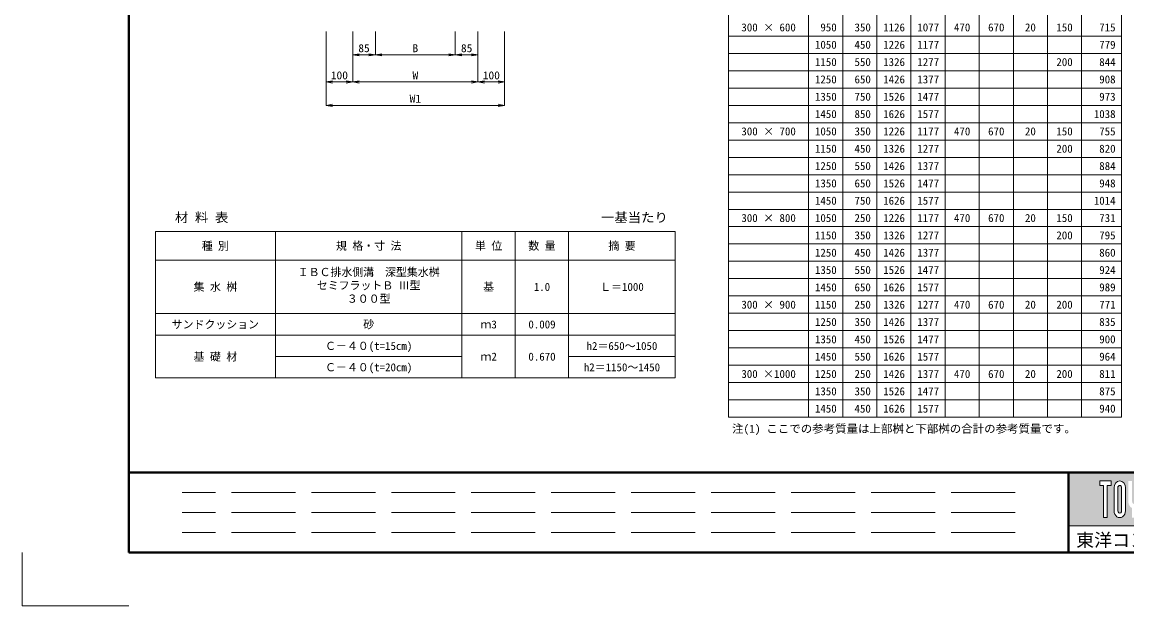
# Model space of a CAD drawing. Units: millimetres at full size. Extents: x 171976 to 209231, y 872007 to 885239.
# Drawn here: x 181594 to 185738, y 872007 to 874197 of the extents above; entities that cross this region are included whole.
import ezdxf
from ezdxf.enums import TextEntityAlignment as Align

# ---------------------------------------------------------------- set-up
doc = ezdxf.new("R2010")
doc.units = ezdxf.units.MM
doc.header["$LTSCALE"] = 40
doc.linetypes.add('DASHED', pattern=[7.5, 6, -1.5])
for name, color, linetype, lineweight in [('Defpoints_3', 8, 'Continuous', 0), ('図枠', 7, 'Continuous', 5), ('寸法線', 7, 'Continuous', 13), ('寸法表', 30, 'Continuous', 13), ('補助線', 8, 'Continuous', 5)]:
    doc.layers.add(name, color=color, linetype=linetype, lineweight=lineweight)
doc.layers.add('文字', color=7, linetype='Continuous')
doc.styles.add('ＭＳ ゴシック', font='')
doc.styles.add('ＭＳ 明朝', font='')
doc.styles.get('ＭＳ ゴシック').set_extended_font_data('MS Gothic')
doc.styles.get('ＭＳ 明朝').set_extended_font_data('MS Mincho')

# ---------------------------------------------------------------- blocks, each defined once
blk = doc.blocks.new('open_arrow')
at = {"color": 0, "linetype": 'Continuous', "lineweight": -2}
blk.add_lwpolyline([(7.5, 1.25), (0, 0), (7.5, -1.25)], dxfattribs=at)

msp = doc.modelspace()

# ---------------------------------------------------------------- hatches: boundary and pattern name
at = {"layer": '図枠'}
h = msp.add_hatch(color=256, dxfattribs=at)
h.paths.add_polyline_path([(185519.36, 872507.22), (185519.36, 872307.22), (185974.67, 872307.22), (186074.67, 872507.22)])
edge = h.paths.add_edge_path(flags=16)
edge.add_ellipse((185848.81, 872383.38), major_axis=(80.81, 45.23), ratio=0.3471473, start_angle=-144.31122, end_angle=72.1899, ccw=False)
edge.add_ellipse((185818.88, 872363.85), major_axis=(0, 27.5), ratio=0.8463542, start_angle=-160.70346, end_angle=-90)
edge.add_line((185842.16, 872363.85), (185842.16, 872416.28))
edge = h.paths.add_edge_path(flags=16)
edge.add_ellipse((185818.88, 872450.58), major_axis=(0, 25.38), ratio=0.8463542, start_angle=-90, end_angle=90, ccw=False)
edge.add_line((185840.37, 872450.58), (185840.37, 872363.85))
edge.add_ellipse((185818.88, 872363.85), major_axis=(0, 25.38), ratio=0.8463542, start_angle=90, end_angle=-90, ccw=False)
edge.add_line((185797.4, 872363.85), (185797.4, 872450.58))
edge = h.paths.add_edge_path(flags=16)
edge.add_line((185826.04, 872450.58), (185826.04, 872363.85))
edge.add_ellipse((185818.88, 872363.85), major_axis=(0, 8.46), ratio=0.8463542, start_angle=90, end_angle=-90, ccw=False)
edge.add_line((185811.72, 872363.85), (185811.72, 872450.58))
edge.add_ellipse((185818.88, 872450.58), major_axis=(0, 8.46), ratio=0.8463542, start_angle=-90, end_angle=90, ccw=False)
edge = h.paths.add_edge_path(flags=16)
edge.add_line((185824.25, 872406.25), (185824.25, 872363.85))
edge.add_ellipse((185818.88, 872363.85), major_axis=(0, 6.35), ratio=0.8463542, start_angle=90, end_angle=-90, ccw=False)
edge.add_line((185813.51, 872363.85), (185813.51, 872399.31))
edge.add_ellipse((185848.81, 872383.38), major_axis=(80.81, 45.23), ratio=0.3471473, start_angle=107.79174, end_angle=126.47132, ccw=False)
edge = h.paths.add_edge_path(flags=16)
edge.add_ellipse((185765.17, 872398.23), major_axis=(0, 25.38), ratio=0.8463542, start_angle=-163.34117, end_angle=-90, ccw=False)
edge.add_line((185772.33, 872374.3), (185772.33, 872338.47))
edge.add_line((185772.33, 872338.47), (185758.01, 872338.47))
edge.add_line((185758.01, 872338.47), (185758.01, 872374.3))
edge.add_ellipse((185765.17, 872398.23), major_axis=(0, 25.38), ratio=0.8463542, start_angle=90, end_angle=163.34117, ccw=False)
edge.add_line((185743.69, 872398.23), (185743.69, 872475.97))
edge.add_line((185743.69, 872475.97), (185758.01, 872475.97))
edge.add_line((185758.01, 872475.97), (185758.01, 872398.23))
edge.add_ellipse((185765.17, 872398.23), major_axis=(0, 8.46), ratio=0.8463542, start_angle=90, end_angle=-90)
edge.add_line((185772.33, 872398.23), (185772.33, 872475.97))
edge.add_line((185772.33, 872475.97), (185786.66, 872475.97))
edge.add_line((185786.66, 872475.97), (185786.66, 872398.23))
edge = h.paths.add_edge_path(flags=16)
edge.add_line((185795.61, 872385.75), (185795.61, 872363.85))
edge.add_ellipse((185818.88, 872363.85), major_axis=(0, 27.5), ratio=0.8463542, start_angle=90, end_angle=-171.54427)
edge.add_ellipse((185848.81, 872383.38), major_axis=(80.81, 45.23), ratio=0.3471473, start_angle=-178.64954, end_angle=-148.29244, ccw=False)
edge.add_line((185769.25, 872336.35), (185774.12, 872336.35))
edge.add_line((185774.12, 872336.35), (185774.12, 872363.17))
edge.add_ellipse((185848.81, 872383.38), major_axis=(80.81, 45.23), ratio=0.3471473, start_angle=148.21912, end_angle=165.90812, ccw=False)
edge = h.paths.add_edge_path(flags=16)
edge.add_ellipse((185711.46, 872450.58), major_axis=(0, 25.38), ratio=0.8463542, start_angle=-90, end_angle=90, ccw=False)
edge.add_line((185732.95, 872450.58), (185732.95, 872363.85))
edge.add_ellipse((185711.46, 872363.85), major_axis=(0, 25.38), ratio=0.8463542, start_angle=90, end_angle=-90, ccw=False)
edge.add_line((185689.98, 872363.85), (185689.98, 872450.58))
edge = h.paths.add_edge_path(flags=16)
edge.add_line((185718.62, 872450.58), (185718.62, 872363.85))
edge.add_ellipse((185711.46, 872363.85), major_axis=(0, 8.46), ratio=0.8463542, start_angle=90, end_angle=-90, ccw=False)
edge.add_line((185704.3, 872363.85), (185704.3, 872450.58))
edge.add_ellipse((185711.46, 872450.58), major_axis=(0, 8.46), ratio=0.8463542, start_angle=-90, end_angle=90, ccw=False)
h.paths.add_polyline_path([(185679.23, 872475.97), (185679.23, 872459.05), (185664.91, 872459.05), (185664.91, 872338.47), (185650.59, 872338.47), (185650.59, 872459.05), (185636.27, 872459.05), (185636.27, 872475.97)], flags=16)

# ---------------------------------------------------------------- linework, layer by layer
at = {"layer": 'Defpoints_3'}
for p, q in [((184244.36, 874144.76), (184544.36, 874144.76)), ((185056.36, 874144.76), (185568.36, 874144.76)), ((184244.36, 874079.76), (184544.36, 874079.76)), ((185056.36, 874079.76), (185440.36, 874079.76)), ((184244.36, 874014.76), (184544.36, 874014.76)), ((185056.36, 874014.76), (185568.36, 874014.76)), ((184244.36, 873949.76), (184544.36, 873949.76)), ((185056.36, 873949.76), (185568.36, 873949.76)), ((184244.36, 873884.76), (184544.36, 873884.76)), ((185056.36, 873884.76), (185568.36, 873884.76)), ((184244.36, 873754.76), (184544.36, 873754.76)), ((185056.36, 873754.76), (185440.36, 873754.76)), ((184244.36, 873689.76), (184544.36, 873689.76)), ((185056.36, 873689.76), (185568.36, 873689.76)), ((184244.36, 873624.76), (184544.36, 873624.76)), ((185056.36, 873624.76), (185568.36, 873624.76)), ((184244.36, 873559.76), (184544.36, 873559.76)), ((185056.36, 873559.76), (185568.36, 873559.76)), ((184244.36, 873429.76), (184544.36, 873429.76)), ((185056.36, 873429.76), (185440.36, 873429.76)), ((184244.36, 873364.76), (184544.36, 873364.76)), ((185056.36, 873364.76), (185568.36, 873364.76)), ((184244.36, 873299.76), (184544.36, 873299.76)), ((185056.36, 873299.76), (185568.36, 873299.76)), ((184244.36, 873234.76), (184544.36, 873234.76)), ((185056.36, 873234.76), (185568.36, 873234.76)), ((184244.36, 873104.76), (184544.36, 873104.76)), ((185056.36, 873104.76), (185568.36, 873104.76)), ((184244.36, 873039.76), (184544.36, 873039.76)), ((185056.36, 873039.76), (185568.36, 873039.76)), ((184244.36, 872974.76), (184544.36, 872974.76)), ((185056.36, 872974.76), (185568.36, 872974.76)), ((184244.36, 872844.76), (184544.36, 872844.76)), ((185056.36, 872844.76), (185568.36, 872844.76)), ((184244.36, 872779.76), (184544.36, 872779.76)), ((185056.36, 872779.76), (185568.36, 872779.76))]:
    msp.add_line(p, q, dxfattribs=at)
at = {"layer": 'Defpoints_3', "color": 7, "lineweight": 13}
for p, q in [((181594.36, 872207.22), (181594.36, 872007.22)), ((181594.36, 872007.22), (181994.36, 872007.22))]:
    msp.add_line(p, q, dxfattribs=at)
at = {"layer": '図枠', "lineweight": 40}
for p, q in [((181994.36, 872207.22), (181994.36, 877747.22)), ((181994.36, 872507.22), (189794.36, 872507.22)), ((185519.36, 872207.22), (185519.36, 872507.22)), ((181994.36, 872207.22), (189794.36, 872207.22))]:
    msp.add_line(p, q, dxfattribs=at)
at = {"layer": '図枠'}
for p, q in [((185519.36, 872507.22), (186074.67, 872507.22)), ((185636.27, 872475.97), (185636.27, 872459.05)), ((185636.27, 872475.97), (185679.23, 872475.97)), ((185679.23, 872475.97), (185679.23, 872459.05)), ((185650.59, 872459.05), (185636.27, 872459.05)), ((185650.59, 872459.05), (185650.59, 872338.47)), ((185664.91, 872459.05), (185664.91, 872338.47)), ((185679.23, 872459.05), (185664.91, 872459.05)), ((185689.98, 872450.58), (185689.98, 872363.85)), ((185704.3, 872363.85), (185704.3, 872450.58)), ((185718.62, 872450.58), (185718.62, 872363.85)), ((185732.95, 872363.85), (185732.95, 872450.58)), ((185519.36, 872307.22), (185974.67, 872307.22)), ((185664.91, 872338.47), (185650.59, 872338.47))]:
    msp.add_line(p, q, dxfattribs=at)
at = {"layer": '図枠', "linetype": 'DASHED', "lineweight": 9}
for p, q in [((185319.36, 872432.22), (182194.36, 872432.22)), ((185319.36, 872357.22), (182194.36, 872357.22)), ((185319.36, 872282.22), (182194.36, 872282.22))]:
    msp.add_line(p, q, dxfattribs=at)
at = {"layer": '図枠'}
for centre, major_axis, start_param, end_param in [((185711.46, 872450.58), (0, 25.38), 4.712389, 7.8539816), ((185711.46, 872450.58), (0, 8.46), 4.712389, 7.8539816), ((185711.46, 872363.85), (0, 25.38), 1.5707963, 4.712389), ((185711.46, 872363.85), (0, 8.46), 1.5707963, 4.712389)]:
    msp.add_ellipse(centre, major_axis=major_axis, ratio=0.846354, start_param=start_param, end_param=end_param, dxfattribs=at)
at = {"layer": '寸法線'}
for p, q in [((182734.36, 874162.29), (182734.36, 873972.45)), ((182734.36, 874162.29), (182734.36, 873884.88)), ((182834.36, 874162.29), (182834.36, 874074.22)), ((182834.36, 874162.29), (182834.36, 873972.45)), ((182834.36, 874162.29), (182834.36, 873972.45)), ((182919.36, 874162.29), (182919.36, 874074.22)), ((182919.36, 874162.29), (182919.36, 874074.22)), ((183219.36, 874162.29), (183219.36, 874074.22)), ((183219.36, 874162.29), (183219.36, 874074.22)), ((183304.36, 874162.29), (183304.36, 874074.22)), ((183304.36, 874162.29), (183304.36, 873972.45)), ((183304.36, 874162.29), (183304.36, 873972.45)), ((183404.36, 874162.29), (183404.36, 873972.45)), ((183404.36, 874162.29), (183404.36, 873884.88)), ((182919.36, 874074.22), (182834.36, 874074.22)), ((182919.36, 874074.22), (183219.36, 874074.22)), ((183219.36, 874074.22), (183304.36, 874074.22)), ((182834.36, 873972.45), (182734.36, 873972.45)), ((182834.36, 873972.45), (183304.36, 873972.45)), ((183304.36, 873972.45), (183404.36, 873972.45)), ((182734.36, 873884.88), (183404.36, 873884.88))]:
    msp.add_line(p, q, dxfattribs=at)
at = {"layer": '寸法表'}
for p, q in [((184244.36, 876030.08), (184244.36, 872714.76)), ((184672.36, 876030.08), (184672.36, 872714.76)), ((185568.36, 876030.08), (185568.36, 872714.76)), ((185718.36, 876030.08), (185718.36, 872714.76)), ((184544.36, 875895.42), (184544.36, 872714.76)), ((184800.36, 875895.42), (184800.36, 872714.76)), ((184928.36, 875895.42), (184928.36, 872714.76)), ((185056.36, 875895.42), (185056.36, 872714.76)), ((185184.36, 875895.42), (185184.36, 872714.76)), ((185312.36, 875895.42), (185312.36, 872714.76)), ((185440.36, 875895.42), (185440.36, 872714.76)), ((184544.36, 874144.76), (185056.36, 874144.76)), ((185568.36, 874144.76), (185718.36, 874144.76)), ((184544.36, 874079.76), (185056.36, 874079.76)), ((185440.36, 874079.76), (185718.36, 874079.76)), ((184544.36, 874014.76), (185056.36, 874014.76)), ((185568.36, 874014.76), (185718.36, 874014.76)), ((184544.36, 873949.76), (185056.36, 873949.76)), ((185568.36, 873949.76), (185718.36, 873949.76)), ((184544.36, 873884.76), (185056.36, 873884.76)), ((185568.36, 873884.76), (185718.36, 873884.76)), ((184244.36, 873819.76), (185718.36, 873819.76)), ((184544.36, 873754.76), (185056.36, 873754.76)), ((185440.36, 873754.76), (185718.36, 873754.76)), ((184544.36, 873689.76), (185056.36, 873689.76)), ((185568.36, 873689.76), (185718.36, 873689.76)), ((184544.36, 873624.76), (185056.36, 873624.76)), ((185568.36, 873624.76), (185718.36, 873624.76)), ((184544.36, 873559.76), (185056.36, 873559.76)), ((185568.36, 873559.76), (185718.36, 873559.76)), ((184244.36, 873494.76), (185718.36, 873494.76)), ((184544.36, 873429.76), (185056.36, 873429.76)), ((185440.36, 873429.76), (185718.36, 873429.76)), ((182094.36, 873411.84), (184044.36, 873411.84)), ((182094.36, 873411.84), (182094.36, 872862.24)), ((182544.36, 873411.84), (182544.36, 872862.24)), ((183244.36, 873411.84), (183244.36, 872862.24)), ((183444.36, 873411.84), (183444.36, 872862.24)), ((183644.36, 873411.84), (183644.36, 872862.24)), ((184044.36, 873411.84), (184044.36, 872862.24)), ((184544.36, 873364.76), (185056.36, 873364.76)), ((185568.36, 873364.76), (185718.36, 873364.76)), ((182094.36, 873303.84), (184044.36, 873303.84)), ((184544.36, 873299.76), (185056.36, 873299.76)), ((185568.36, 873299.76), (185718.36, 873299.76)), ((184544.36, 873234.76), (185056.36, 873234.76)), ((185568.36, 873234.76), (185718.36, 873234.76)), ((184244.36, 873169.76), (185718.36, 873169.76)), ((182094.36, 873103.84), (184044.36, 873103.84)), ((184544.36, 873104.76), (185056.36, 873104.76)), ((185568.36, 873104.76), (185718.36, 873104.76)), ((182094.36, 873022.24), (184044.36, 873022.24)), ((184544.36, 873039.76), (185056.36, 873039.76)), ((185568.36, 873039.76), (185718.36, 873039.76)), ((184544.36, 872974.76), (185056.36, 872974.76)), ((185568.36, 872974.76), (185718.36, 872974.76)), ((182544.36, 872942.24), (183244.36, 872942.24)), ((183644.36, 872942.24), (184044.36, 872942.24)), ((184244.36, 872909.76), (185718.36, 872909.76)), ((182094.36, 872862.24), (184044.36, 872862.24)), ((184544.36, 872844.76), (185056.36, 872844.76)), ((185568.36, 872844.76), (185718.36, 872844.76)), ((184544.36, 872779.76), (185056.36, 872779.76)), ((185568.36, 872779.76), (185718.36, 872779.76)), ((184244.36, 872714.76), (185718.36, 872714.76))]:
    msp.add_line(p, q, dxfattribs=at)
at = {"layer": '補助線', "lineweight": 13}
msp.add_line((185519.36, 872307.22), (186519.36, 872307.22), dxfattribs=at)

# ---------------------------------------------------------------- block references
at = {"layer": '寸法線', "xscale": 3.2, "yscale": 3.2}
for p in [(182834.36, 874074.22), (182919.36, 874074.22), (183219.36, 874074.22), (182734.36, 873972.45), (182834.36, 873972.45), (183304.36, 873972.45), (182734.36, 873884.88)]:
    msp.add_blockref('open_arrow', p, dxfattribs=at)
at = {"layer": '寸法線', "xscale": 3.2, "yscale": 3.2, "rotation": 180}
for p in [(182919.36, 874074.22), (183219.36, 874074.22), (183304.36, 874074.22), (182834.36, 873972.45), (183304.36, 873972.45), (183404.36, 873972.45), (183404.36, 873884.88)]:
    msp.add_blockref('open_arrow', p, dxfattribs=at)

# ---------------------------------------------------------------- texts
at = {"layer": '図枠', "style": 'ＭＳ ゴシック'}
msp.add_text('東洋コンクリート工業株式会社', height=49.37, dxfattribs=at).set_placement((186019.36, 872254.09), align=Align.MIDDLE_CENTER)
at = {"layer": '寸法線', "style": 'ＭＳ 明朝', "width": 1.05}
for s, p in [('85', (182876.86, 874099.22)), ('B', (183069.36, 874099.22)), ('85', (183261.86, 874099.22)), ('100', (182784.36, 873997.45)), ('W', (183069.36, 873997.45)), ('100', (183354.36, 873997.45)), ('W1', (183069.36, 873909.88))]:
    msp.add_text(s, height=30.02, dxfattribs=at).set_placement(p, align=Align.MIDDLE_CENTER)
at = {"layer": '寸法表', "style": 'ＭＳ 明朝'}
for s, p in [('300 × 600', (184394.36, 874177.26)), ('470', (185120.36, 874177.26)), ('670', (185248.36, 874177.26)), ('20', (185376.36, 874177.26)), ('150', (185504.36, 874177.26)), ('200', (185504.36, 874047.26)), ('300 × 700', (184394.36, 873787.26)), ('470', (185120.36, 873787.26)), ('670', (185248.36, 873787.26)), ('20', (185376.36, 873787.26)), ('150', (185504.36, 873787.26)), ('200', (185504.36, 873722.26)), ('300 × 800', (184394.36, 873462.26)), ('470', (185120.36, 873462.26)), ('670', (185248.36, 873462.26)), ('20', (185376.36, 873462.26)), ('150', (185504.36, 873462.26)), ('200', (185504.36, 873397.26)), ('種 別', (182319.36, 873357.84)), ('規 格・寸 法', (182894.36, 873357.84)), ('単 位', (183344.36, 873357.84)), ('数 量', (183544.36, 873357.84)), ('摘 要', (183844.36, 873357.84)), ('集 水 桝', (182319.36, 873203.84)), ('基', (183344.36, 873203.84)), ('1.0', (183544.36, 873203.84)), ('Ｌ＝1000', (183844.36, 873203.84)), ('300 × 900', (184394.36, 873137.26)), ('470', (185120.36, 873137.26)), ('670', (185248.36, 873137.26)), ('20', (185376.36, 873137.26)), ('200', (185504.36, 873137.26)), ('サンドクッション', (182319.36, 873063.04)), ('砂', (182894.36, 873063.04)), ('ｍ3', (183344.36, 873063.04)), ('0.009', (183544.36, 873063.04)), ('Ｃ－４０(t=15cm)', (182894.36, 872982.24)), ('h2＝650～1050', (183844.36, 872982.24)), ('基 礎 材', (182319.36, 872942.24)), ('ｍ2', (183344.36, 872942.24)), ('0.670', (183544.36, 872942.24)), ('Ｃ－４０(t=20cm)', (182894.36, 872902.24)), ('h2＝1150～1450', (183844.36, 872902.24)), ('300 ×1000', (184394.36, 872877.26)), ('470', (185120.36, 872877.26)), ('670', (185248.36, 872877.26)), ('20', (185376.36, 872877.26)), ('200', (185504.36, 872877.26))]:
    msp.add_text(s, height=30.02, dxfattribs=at).set_placement(p, align=Align.MIDDLE_CENTER)
for s, p in [('950', (184649.86, 874177.26)), ('350', (184777.86, 874177.26)), ('1126', (184905.86, 874177.26)), ('1077', (185033.86, 874177.26)), ('715', (185695.86, 874177.26)), ('1050', (184649.86, 874112.26)), ('450', (184777.86, 874112.26)), ('1226', (184905.86, 874112.26)), ('779', (185695.86, 874112.26)), ('1177', (185033.86, 874112.26)), ('1150', (184649.86, 874047.26)), ('550', (184777.86, 874047.26)), ('1326', (184905.86, 874047.26)), ('1277', (185033.86, 874047.26)), ('844', (185695.86, 874047.26)), ('1250', (184649.86, 873982.26)), ('650', (184777.86, 873982.26)), ('1426', (184905.86, 873982.26)), ('1377', (185033.86, 873982.26)), ('908', (185695.86, 873982.26)), ('1350', (184649.86, 873917.26)), ('750', (184777.86, 873917.26)), ('1526', (184905.86, 873917.26)), ('1477', (185033.86, 873917.26)), ('973', (185695.86, 873917.26)), ('1450', (184649.86, 873852.26)), ('850', (184777.86, 873852.26)), ('1626', (184905.86, 873852.26)), ('1577', (185033.86, 873852.26)), ('1038', (185695.86, 873852.26)), ('1050', (184649.86, 873787.26)), ('350', (184777.86, 873787.26)), ('1226', (184905.86, 873787.26)), ('1177', (185033.86, 873787.26)), ('755', (185695.86, 873787.26)), ('1150', (184649.86, 873722.26)), ('450', (184777.86, 873722.26)), ('1326', (184905.86, 873722.26)), ('1277', (185033.86, 873722.26)), ('820', (185695.86, 873722.26)), ('1250', (184649.86, 873657.26)), ('550', (184777.86, 873657.26)), ('1426', (184905.86, 873657.26)), ('1377', (185033.86, 873657.26)), ('884', (185695.86, 873657.26)), ('1350', (184649.86, 873592.26)), ('650', (184777.86, 873592.26)), ('1526', (184905.86, 873592.26)), ('1477', (185033.86, 873592.26)), ('948', (185695.86, 873592.26)), ('1450', (184649.86, 873527.26)), ('750', (184777.86, 873527.26)), ('1626', (184905.86, 873527.26)), ('1577', (185033.86, 873527.26)), ('1014', (185695.86, 873527.26)), ('1050', (184649.86, 873462.26)), ('250', (184777.86, 873462.26)), ('1226', (184905.86, 873462.26)), ('1177', (185033.86, 873462.26)), ('731', (185695.86, 873462.26)), ('1150', (184649.86, 873397.26)), ('350', (184777.86, 873397.26)), ('1326', (184905.86, 873397.26)), ('1277', (185033.86, 873397.26)), ('795', (185695.86, 873397.26)), ('1250', (184649.86, 873332.26)), ('450', (184777.86, 873332.26)), ('1426', (184905.86, 873332.26)), ('1377', (185033.86, 873332.26)), ('860', (185695.86, 873332.26)), ('1350', (184649.86, 873267.26)), ('550', (184777.86, 873267.26)), ('1526', (184905.86, 873267.26)), ('1477', (185033.86, 873267.26)), ('924', (185695.86, 873267.26)), ('1450', (184649.86, 873202.26)), ('650', (184777.86, 873202.26)), ('1626', (184905.86, 873202.26)), ('1577', (185033.86, 873202.26)), ('989', (185695.86, 873202.26)), ('1150', (184649.86, 873137.26)), ('250', (184777.86, 873137.26)), ('1326', (184905.86, 873137.26)), ('1277', (185033.86, 873137.26)), ('771', (185695.86, 873137.26)), ('1250', (184649.86, 873072.26)), ('350', (184777.86, 873072.26)), ('1426', (184905.86, 873072.26)), ('1377', (185033.86, 873072.26)), ('835', (185695.86, 873072.26)), ('1350', (184649.86, 873007.26)), ('450', (184777.86, 873007.26)), ('1526', (184905.86, 873007.26)), ('1477', (185033.86, 873007.26)), ('900', (185695.86, 873007.26)), ('1450', (184649.86, 872942.26)), ('550', (184777.86, 872942.26)), ('1626', (184905.86, 872942.26)), ('1577', (185033.86, 872942.26)), ('964', (185695.86, 872942.26)), ('1250', (184649.86, 872877.26)), ('250', (184777.86, 872877.26)), ('1426', (184905.86, 872877.26)), ('1377', (185033.86, 872877.26)), ('811', (185695.86, 872877.26)), ('1350', (184649.86, 872812.26)), ('350', (184777.86, 872812.26)), ('1526', (184905.86, 872812.26)), ('1477', (185033.86, 872812.26)), ('875', (185695.86, 872812.26)), ('1450', (184649.86, 872747.26)), ('450', (184777.86, 872747.26)), ('1626', (184905.86, 872747.26)), ('1577', (185033.86, 872747.26)), ('940', (185695.86, 872747.26))]:
    msp.add_text(s, height=30.02, dxfattribs=at).set_placement(p, align=Align.MIDDLE_RIGHT)
for s, p in [('ＩＢＣ排水側溝\u3000深型集水桝', (182628.18, 873274.32)), ('セミフラットＢ Ⅲ型', (182699.85, 873224.32)), ('３００型', (182812.46, 873174.32))]:
    msp.add_text(s, height=30.02, dxfattribs=at).set_placement(p, align=Align.TOP_LEFT)
at = {"layer": '文字', "style": 'ＭＳ 明朝', "width": 1.05}
msp.add_text('材 料 表', height=35.03, dxfattribs=at).set_placement((182267.75, 873436.2), align=Align.BOTTOM_CENTER)
for s, height, p in [('一基当たり', 35.03, (183765.59, 873436.2)), ('注(1) ここでの参考質量は上部桝と下部桝の合計の参考質量です。', 30.02, (184257.22, 872647.68))]:
    msp.add_text(s, height=height, dxfattribs=at).set_placement(p, align=Align.BOTTOM_LEFT)

doc.saveas('drawing.dxf')
